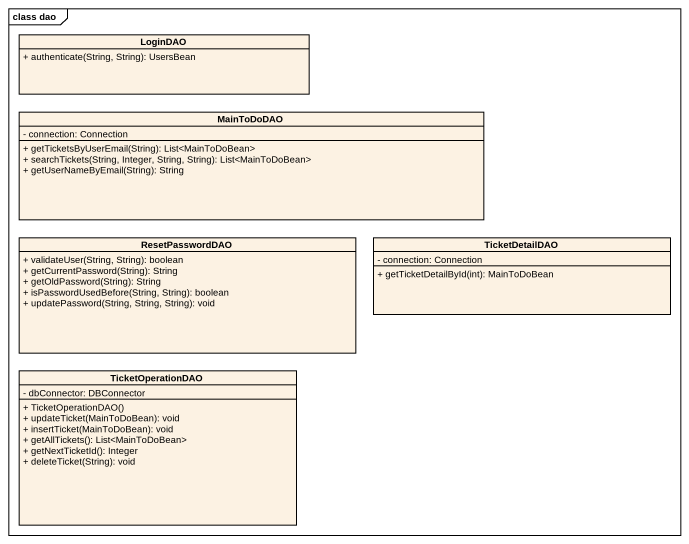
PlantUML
@startuml
mainframe class dao
hide circle
hide empty members
skinparam classAttributeIconSize 0
class LoginDAO {
  + authenticate(String, String): UsersBean
}
class MainToDoDAO {
  - connection: Connection
  + getTicketsByUserEmail(String): List<MainToDoBean>
  + searchTickets(String, Integer, String, String): List<MainToDoBean>
  + getUserNameByEmail(String): String
}
class ResetPasswordDAO {
  + validateUser(String, String): boolean
  + getCurrentPassword(String): String
  + getOldPassword(String): String
  + isPasswordUsedBefore(String, String): boolean
  + updatePassword(String, String, String): void
}
class TicketDetailDAO {
  - connection: Connection
  + getTicketDetailById(int): MainToDoBean
}
class TicketOperationDAO {
  - dbConnector: DBConnector
  + TicketOperationDAO()
  + updateTicket(MainToDoBean): void
  + insertTicket(MainToDoBean): void
  + getAllTickets(): List<MainToDoBean>
  + getNextTicketId(): Integer
  + deleteTicket(String): void
}
@enduml
